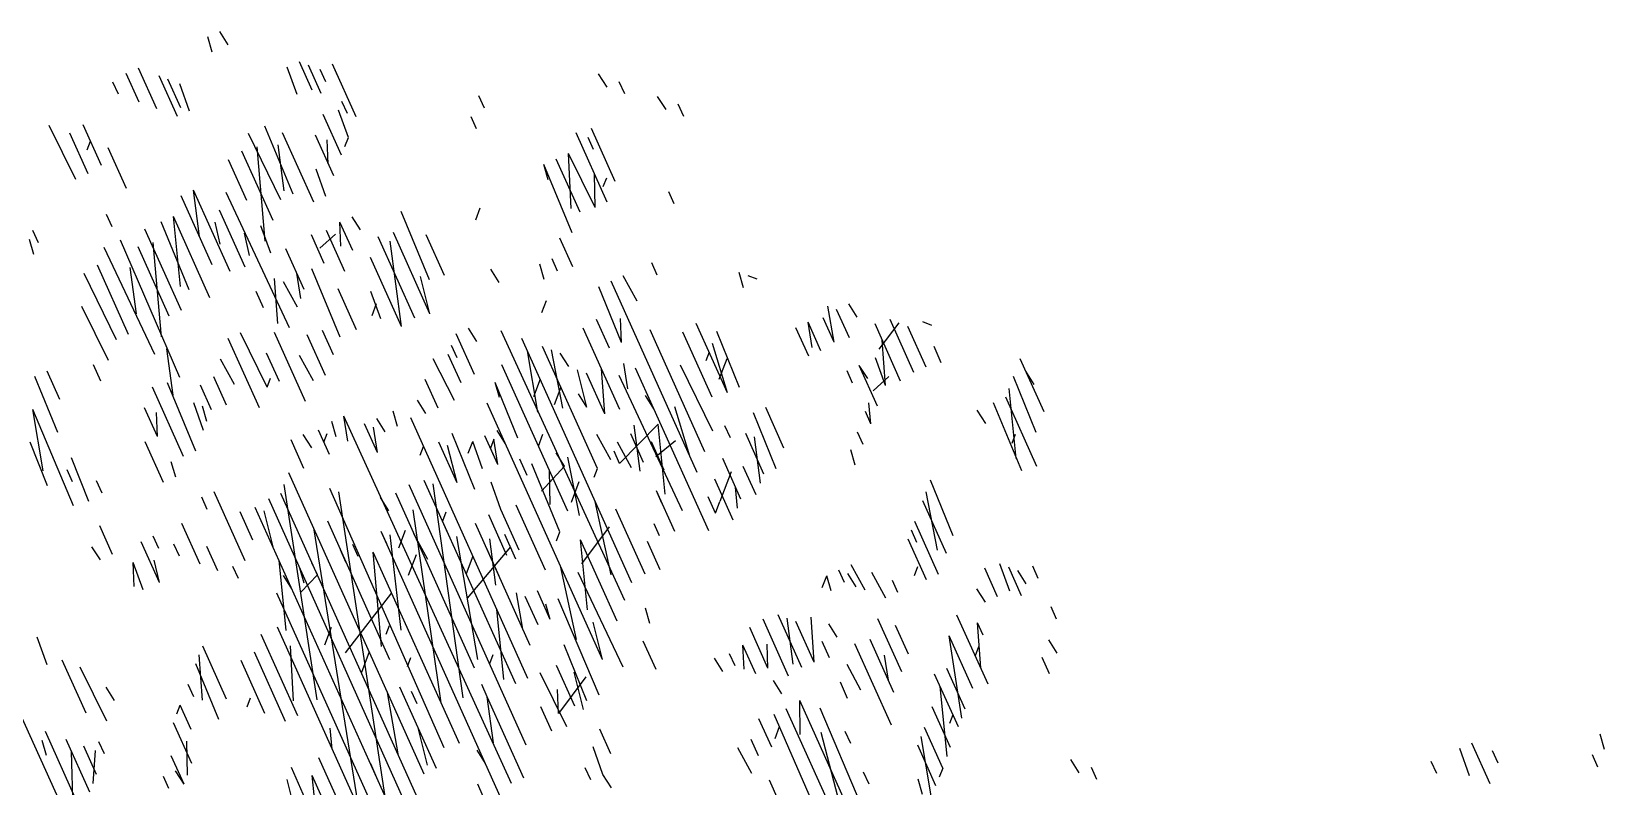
# Model space of a CAD drawing. Header units: metres. Extents: x 1851427 to 1852022, y 5183007 to 5183309.
# Drawn here: x 1851997.36 to 1852002.68, y 5183050.89 to 5183053.44 of the extents above; entities that cross this region are included whole.
import ezdxf

# ---------------------------------------------------------------- set-up
doc = ezdxf.new("R2010")
doc.units = ezdxf.units.M
doc.header["$LTSCALE"] = 2.5
doc.layers.add('FEUIL', color=7, linetype='CONTINUOUS')
doc.layers.add('TRONC', color=7, linetype='CONTINUOUS')
doc.layers.add('PRO_BAT', color=252, linetype='CONTINUOUS', lineweight=18)

# ---------------------------------------------------------------- blocks, each defined once
blk = doc.blocks.new('00_prunus')
at = {"layer": 'FEUIL', "color": 62, "linetype": 'Continuous'}
for p, q in [((-0.4123, 7.0762), (-0.397, 7.0914)), ((-0.3818, 7.0762), (-0.3615, 7.0914)), ((-0.3107, 7.0762), (-0.2954, 7.0914)), ((-0.2802, 7.0762), (-0.2599, 7.0914)), ((-0.3462, 6.939), (-0.2802, 7.005)), ((-0.3462, 6.9034), (-0.2599, 6.9898)), ((-0.2954, 6.9746), (-0.2802, 6.9898)), ((-0.1075, 6.9746), (-0.0922, 6.9898)), ((-0.4478, 6.939), (-0.4326, 6.9542)), ((-0.331, 6.8882), (-0.2599, 6.9542)), ((-0.2954, 6.873), (-0.2599, 6.9542)), ((-0.1075, 6.939), (-0.0922, 6.9542)), ((0.0805, 6.8882), (0.1465, 6.9542)), ((0.1313, 6.939), (0.1465, 6.9542)), ((-0.331, 6.939), (-0.331, 6.9238)), ((-0.331, 6.8882), (-0.3107, 6.939)), ((-0.3107, 6.873), (-0.2446, 6.939)), ((-0.3107, 6.8374), (-0.2294, 6.9238)), ((-0.2446, 6.9034), (-0.2294, 6.9238)), ((0.1465, 6.9034), (0.1821, 6.939)), ((0.1465, 6.9238), (0.1618, 6.939)), ((0.1618, 6.9034), (0.1973, 6.939)), ((0.1821, 6.8882), (0.2126, 6.9238)), ((0.3142, 6.9238), (0.3345, 6.939)), ((0.3345, 6.9034), (0.3497, 6.9238)), ((-1.1235, 6.8374), (-1.0574, 6.9034)), ((-0.905, 6.9034), (-0.8898, 6.9034)), ((0.0957, 6.8882), (0.111, 6.9034)), ((-1.1235, 6.8018), (-1.0574, 6.873)), ((-1.093, 6.873), (-1.0727, 6.8882)), ((-0.9406, 6.8526), (-0.9203, 6.873)), ((-0.9203, 6.8374), (-0.8695, 6.8882)), ((-0.905, 6.8222), (-0.839, 6.8882)), ((-0.8898, 6.8018), (-0.8187, 6.873)), ((-0.8542, 6.8882), (-0.839, 6.8374)), ((-0.7882, 6.873), (-0.7679, 6.8882)), ((-0.7882, 6.8374), (-0.7526, 6.873)), ((-0.7679, 6.8222), (-0.7374, 6.873)), ((-0.6155, 6.873), (-0.6002, 6.873)), ((-0.6002, 6.8526), (-0.585, 6.873)), ((0.0805, 6.8526), (0.111, 6.8882)), ((0.0805, 6.8222), (0.1313, 6.873)), ((-1.1082, 6.751), (-1.0574, 6.8526)), ((-0.8695, 6.7866), (-0.839, 6.8526)), ((-0.7679, 6.8222), (-0.7374, 6.8526)), ((0.0805, 6.8374), (0.0805, 6.8526)), ((-1.1438, 6.751), (-1.0574, 6.8374)), ((-1.1235, 6.7358), (-1.0422, 6.8222)), ((-0.8695, 6.7866), (-0.839, 6.8222)), ((-0.7526, 6.8018), (-0.7171, 6.8374)), ((-0.7374, 6.8018), (-0.7171, 6.8374)), ((-0.7374, 6.7866), (-0.7018, 6.8222)), ((-0.331, 6.7866), (-0.2954, 6.8222)), ((-0.1583, 6.8018), (-0.1583, 6.8222)), ((0.0805, 6.7866), (0.1313, 6.8374)), ((0.0957, 6.8018), (0.111, 6.8374)), ((0.0957, 6.7358), (0.1821, 6.8222)), ((0.1313, 6.7358), (0.2126, 6.8222)), ((0.3345, 6.8018), (0.365, 6.8374)), ((0.3497, 6.8018), (0.3853, 6.8374)), ((0.3497, 6.7866), (0.4005, 6.8374)), ((0.3853, 6.7866), (0.4361, 6.8374)), ((0.4158, 6.7866), (0.4513, 6.8222)), ((-1.0422, 6.7866), (-1.0219, 6.8018)), ((-0.8695, 6.8018), (-0.8542, 6.7714)), ((-0.8695, 6.751), (-0.8187, 6.8018)), ((-0.839, 6.7866), (-0.8187, 6.8018)), ((-0.4478, 6.7714), (-0.4123, 6.8018)), ((0.1465, 6.7358), (0.1821, 6.8018)), ((0.1465, 6.7206), (0.2329, 6.8018)), ((0.4513, 6.7866), (0.4666, 6.8018)), ((-1.093, 6.7866), (-1.093, 6.7714)), ((-0.8187, 6.7714), (-0.8034, 6.7866)), ((-0.651, 6.7002), (-0.585, 6.7714)), ((-0.6358, 6.5478), (-0.397, 6.7866)), ((-0.6358, 6.685), (-0.5494, 6.7714)), ((-0.4478, 6.7002), (-0.3818, 6.7714)), ((-0.3107, 6.7714), (-0.2954, 6.7866)), ((-0.2954, 6.751), (-0.2802, 6.7714)), ((-0.1227, 6.685), (-0.0414, 6.7714)), ((0.0805, 6.751), (0.111, 6.7866)), ((0.1465, 6.6494), (0.2126, 6.7866)), ((0.1465, 6.685), (0.2329, 6.7714)), ((-0.8695, 6.7206), (-0.8542, 6.751)), ((-0.6358, 6.685), (-0.585, 6.751)), ((-0.6155, 6.6698), (-0.5342, 6.751)), ((-0.143, 6.7002), (-0.0922, 6.751)), ((0.1973, 6.7002), (0.2481, 6.751)), ((-0.8695, 6.7206), (-0.8542, 6.7358)), ((-0.6358, 6.5834), (-0.4986, 6.7206)), ((-0.6155, 6.7358), (-0.6155, 6.7002)), ((-0.585, 6.7358), (-0.585, 6.7206)), ((-0.585, 6.7002), (-0.5647, 6.7206)), ((-0.4478, 6.7002), (-0.4326, 6.7358)), ((-0.4326, 6.685), (-0.397, 6.7206)), ((-0.3107, 6.7002), (-0.3107, 6.7206)), ((-0.143, 6.6342), (-0.0414, 6.7358)), ((-0.1227, 6.619), (-0.0211, 6.7206)), ((-0.1075, 6.5986), (-0.0414, 6.7206)), ((0.0094, 6.7206), (0.0297, 6.7358)), ((0.0094, 6.685), (0.0449, 6.7206)), ((0.0297, 6.685), (0.0449, 6.7206)), ((0.4361, 6.6698), (0.4869, 6.7206)), ((-0.8695, 6.685), (-0.8542, 6.7002)), ((-0.6358, 6.619), (-0.5494, 6.7002)), ((-0.4834, 6.5986), (-0.3818, 6.7002)), ((0.0094, 6.6494), (0.0602, 6.7002)), ((0.0449, 6.7002), (0.0602, 6.6698)), ((0.0602, 6.5326), (0.2329, 6.7002)), ((0.3853, 6.6494), (0.4361, 6.7002)), ((0.4513, 6.6494), (0.5021, 6.7002)), ((0.4666, 6.685), (0.4666, 6.7002)), ((0.4666, 6.6342), (0.5377, 6.7002)), ((-2.1598, 6.6494), (-2.1446, 6.6698)), ((-1.0574, 6.5986), (-0.9914, 6.6698)), ((-0.8695, 6.6494), (-0.8542, 6.6698)), ((-0.7526, 6.6342), (-0.7018, 6.685)), ((-0.7526, 6.5986), (-0.6866, 6.6698)), ((-0.6866, 6.4666), (-0.4834, 6.6698)), ((-0.4834, 6.6342), (-0.4631, 6.6698)), ((-0.143, 6.6342), (-0.1075, 6.685)), ((-0.1075, 6.5986), (-0.0211, 6.685)), ((0.0449, 6.6494), (0.0805, 6.685)), ((0.0449, 6.6494), (0.0805, 6.685)), ((0.1313, 6.6342), (0.1618, 6.6698)), ((0.1618, 6.5986), (0.2329, 6.6698)), ((0.1821, 6.5834), (0.2837, 6.685)), ((0.2126, 6.5834), (0.2989, 6.6698)), ((0.2481, 6.619), (0.2837, 6.685)), ((-1.0422, 6.5682), (-0.9914, 6.6494)), ((-0.6358, 6.4818), (-0.4631, 6.6494)), ((-0.6002, 6.3446), (-0.2954, 6.6494)), ((-0.6002, 6.3142), (-0.2599, 6.6494)), ((-0.4834, 6.497), (-0.331, 6.6494)), ((-0.4631, 6.5834), (-0.4326, 6.6494)), ((-0.397, 6.5682), (-0.3462, 6.6494)), ((-0.3818, 6.6342), (-0.3615, 6.6494)), ((0.0602, 6.5986), (0.111, 6.6494)), ((0.1618, 6.619), (0.1821, 6.6494)), ((0.2126, 6.619), (0.2329, 6.6494)), ((-2.1598, 6.619), (-2.1446, 6.6342)), ((-1.0574, 6.5682), (-0.9914, 6.6342)), ((-0.7374, 6.5682), (-0.7018, 6.6342)), ((-0.7374, 6.5834), (-0.6866, 6.6342)), ((-0.6663, 6.619), (-0.651, 6.6342)), ((-0.6155, 6.5682), (-0.5647, 6.6342)), ((-0.4631, 6.5834), (-0.4123, 6.6342)), ((-0.4326, 6.5834), (-0.397, 6.6342)), ((-0.3615, 6.5478), (-0.3107, 6.6342)), ((-0.2446, 6.5682), (-0.1938, 6.619)), ((-0.2294, 6.619), (-0.2091, 6.6342)), ((-0.0719, 6.5986), (-0.0414, 6.6342)), ((-0.0567, 6.5986), (-0.0567, 6.619)), ((-0.0414, 6.5682), (0.0094, 6.619)), ((-0.0211, 6.5478), (0.0602, 6.6342)), ((0.0602, 6.5834), (0.0805, 6.619)), ((0.1973, 6.5326), (0.2989, 6.6342)), ((0.2329, 6.5326), (0.3142, 6.619)), ((0.2481, 6.5326), (0.2989, 6.6342)), ((-1.2098, 6.5834), (-1.1946, 6.5986)), ((-1.0574, 6.5326), (-0.9914, 6.5986)), ((-0.6002, 6.497), (-0.5494, 6.5986)), ((-0.5494, 6.5986), (-0.5139, 6.5174)), ((-0.4631, 6.4158), (-0.2802, 6.5986)), ((-0.4326, 6.5834), (-0.4123, 6.5986)), ((-0.3818, 6.5986), (-0.3818, 6.5682)), ((-0.3462, 6.5986), (-0.3462, 6.5682)), ((-0.2091, 6.5834), (-0.1938, 6.5986)), ((0.0602, 6.5682), (0.0957, 6.5986)), ((0.0805, 6.5326), (0.111, 6.5986)), ((0.2329, 6.497), (0.3345, 6.5986)), ((-2.0074, 6.5682), (-1.9922, 6.5834)), ((-2.0074, 6.5326), (-1.9566, 6.5834)), ((-1.9718, 6.5326), (-1.9414, 6.5682)), ((-1.1946, 6.5478), (-1.159, 6.5834)), ((-1.1946, 6.5682), (-1.1743, 6.5834)), ((-1.1743, 6.5478), (-1.1438, 6.5834)), ((-1.159, 6.5326), (-1.1235, 6.5682)), ((-1.159, 6.5326), (-1.1235, 6.5682)), ((-1.0422, 6.5174), (-0.9914, 6.5682)), ((-1.0066, 6.5682), (-0.9914, 6.5834)), ((-0.7374, 6.5478), (-0.7018, 6.5834)), ((-0.7171, 6.5326), (-0.6663, 6.5834)), ((-0.6866, 6.5682), (-0.6866, 6.5174)), ((-0.585, 6.5834), (-0.5647, 6.5478)), ((-0.5494, 6.5174), (-0.5139, 6.5834)), ((-0.5494, 6.5326), (-0.5139, 6.5682)), ((-0.3462, 6.497), (-0.2802, 6.5682)), ((-0.2294, 6.5478), (-0.1938, 6.5834)), ((-0.2294, 6.5174), (-0.1735, 6.5682)), ((0.111, 6.5478), (0.1313, 6.5682)), ((0.1973, 6.3954), (0.365, 6.5682)), ((0.2481, 6.4462), (0.3142, 6.5834)), ((0.2481, 6.4818), (0.3345, 6.5682)), ((-1.2606, 6.5326), (-1.2454, 6.5478)), ((-0.7171, 6.5174), (-0.7018, 6.5478)), ((-0.7171, 6.497), (-0.6663, 6.5478)), ((-0.5342, 6.5174), (-0.4986, 6.5478)), ((-0.4986, 6.5174), (-0.4631, 6.5478)), ((-0.0211, 6.5174), (0.0094, 6.5478)), ((0.2481, 6.4158), (0.3853, 6.5478)), ((-1.921, 6.5174), (-1.9058, 6.5326)), ((-1.1438, 6.5174), (-1.1235, 6.5326)), ((-1.0219, 6.5174), (-1.0219, 6.5326)), ((-0.6866, 6.497), (-0.6866, 6.5174)), ((-0.6866, 6.497), (-0.6663, 6.5174)), ((-0.6002, 6.2126), (-0.2802, 6.5326)), ((-0.5139, 6.5174), (-0.4986, 6.5326)), ((-0.3818, 6.497), (-0.3818, 6.5174)), ((-0.2091, 6.497), (-0.1735, 6.5326)), ((-0.0211, 6.4818), (0.0297, 6.5326)), ((-0.0059, 6.431), (0.0805, 6.5174)), ((0.2989, 6.4666), (0.3345, 6.5326)), ((0.2989, 6.431), (0.3853, 6.5174)), ((0.4869, 6.5174), (0.5021, 6.5326)), ((0.4869, 6.497), (0.5021, 6.5174)), ((-1.281, 6.4818), (-1.2606, 6.497)), ((-1.0066, 6.4818), (-0.9914, 6.497)), ((-0.9914, 6.4666), (-0.9558, 6.497)), ((-0.9558, 6.4666), (-0.9203, 6.497)), ((-0.6358, 6.4462), (-0.585, 6.497)), ((-0.4834, 6.4818), (-0.4834, 6.497)), ((-0.4834, 6.4158), (-0.4326, 6.497)), ((-0.1938, 6.4818), (-0.1735, 6.497)), ((-0.0059, 6.4666), (0.0297, 6.497)), ((0.0602, 6.431), (0.1313, 6.497)), ((0.3142, 6.4158), (0.4005, 6.497)), ((-1.281, 6.4462), (-1.2606, 6.4666)), ((-1.1946, 6.3954), (-1.1082, 6.4818)), ((-1.1743, 6.4158), (-1.1438, 6.4818)), ((-1.159, 6.4666), (-1.1438, 6.4818)), ((-0.9406, 6.4666), (-0.9203, 6.4818)), ((-0.9203, 6.4666), (-0.905, 6.4818)), ((-0.905, 6.4462), (-0.8898, 6.4666)), ((-0.8898, 6.4462), (-0.8898, 6.4666)), ((-0.4986, 6.1414), (-0.1735, 6.4666)), ((-0.4631, 6.4666), (-0.4631, 6.431)), ((-0.4631, 6.3802), (-0.3818, 6.4666)), ((-0.4326, 6.4818), (-0.4123, 6.431)), ((-0.4326, 6.4158), (-0.4123, 6.4666)), ((-0.3818, 6.4462), (-0.3615, 6.4666)), ((-0.331, 6.4462), (-0.3107, 6.4818)), ((-0.331, 6.4462), (-0.2954, 6.4818)), ((-0.3107, 6.4818), (-0.3107, 6.4666)), ((-0.3107, 6.431), (-0.2802, 6.4666)), ((-0.3107, 6.3954), (-0.2446, 6.4666)), ((-0.2802, 6.4462), (-0.2802, 6.4666)), ((-0.1583, 6.4462), (-0.143, 6.4666)), ((0.0449, 6.4462), (0.0805, 6.4818)), ((0.0602, 6.3954), (0.1465, 6.4818)), ((-1.1743, 6.3294), (-1.1082, 6.4462)), ((-1.1743, 6.3802), (-1.1082, 6.4462)), ((-1.159, 6.4462), (-1.159, 6.431)), ((-0.6155, 6.431), (-0.6002, 6.4462)), ((-0.6155, 6.365), (-0.5342, 6.4462)), ((-0.5647, 6.3446), (-0.4986, 6.4462)), ((-0.2802, 6.3954), (-0.2446, 6.4462)), ((-0.2802, 6.3954), (-0.2294, 6.4462)), ((-0.143, 6.431), (-0.1227, 6.4462)), ((0.0602, 6.431), (0.0602, 6.4462)), ((0.111, 6.4158), (0.1465, 6.4462)), ((0.3142, 6.3802), (0.3853, 6.4462)), ((-1.0574, 6.3954), (-1.0219, 6.431)), ((-1.0574, 6.365), (-0.9914, 6.431)), ((-0.585, 6.3954), (-0.5647, 6.4158)), ((-0.5342, 5.9738), (-0.0719, 6.431)), ((-0.5342, 6.4158), (-0.5139, 6.3446)), ((-0.2091, 6.4158), (-0.2091, 6.431)), ((-0.143, 6.3954), (-0.1227, 6.431)), ((-0.143, 6.3954), (-0.1075, 6.431)), ((-0.0922, 6.3954), (-0.0719, 6.431)), ((-0.0719, 6.3954), (-0.0567, 6.4158)), ((0.111, 6.3802), (0.1465, 6.4158)), ((0.1973, 6.365), (0.2329, 6.431)), ((-1.1743, 6.3446), (-1.1235, 6.3954)), ((-1.0574, 6.3294), (-0.9914, 6.3954)), ((-0.9406, 6.3802), (-0.9203, 6.3954)), ((-0.9203, 6.3294), (-0.8898, 6.3954)), ((-0.4631, 6.3142), (-0.3818, 6.3954)), ((-0.0719, 6.365), (-0.0414, 6.3954)), ((-0.0567, 6.3802), (-0.0567, 6.3954)), ((0.1313, 6.365), (0.1618, 6.3954)), ((-1.1743, 6.3142), (-1.1082, 6.3802)), ((-1.1743, 6.2634), (-1.1235, 6.365)), ((-1.0727, 6.2786), (-0.9711, 6.3802)), ((-1.0422, 6.3446), (-1.0219, 6.3802)), ((-0.9406, 6.3446), (-0.9203, 6.365)), ((-0.9203, 6.3294), (-0.8695, 6.3802)), ((-0.905, 6.3142), (-0.839, 6.3802)), ((-0.8898, 6.3142), (-0.8542, 6.3802)), ((-0.8898, 6.2938), (-0.8187, 6.365)), ((-0.6002, 6.2786), (-0.4986, 6.3802)), ((-0.5494, 6.2786), (-0.4986, 6.3802)), ((-0.5342, 6.0398), (-0.2091, 6.365)), ((-0.4834, 6.1262), (-0.2294, 6.3802)), ((-0.4631, 6.365), (-0.4631, 6.3802)), ((-0.4123, 6.0754), (-0.2446, 6.3802)), ((-0.4123, 6.3294), (-0.3615, 6.3802)), ((-0.397, 6.3142), (-0.3462, 6.365)), ((-0.0414, 6.365), (-0.0211, 6.3802)), ((-0.0414, 6.3294), (-0.0059, 6.365)), ((0.1313, 6.2938), (0.2126, 6.3802)), ((0.1313, 6.3446), (0.1465, 6.365)), ((0.1313, 6.3294), (0.1618, 6.365)), ((0.1465, 6.2786), (0.2329, 6.365)), ((0.3142, 6.3446), (0.3345, 6.365)), ((-1.0066, 6.3142), (-0.9711, 6.3446)), ((-0.8542, 6.2938), (-0.8034, 6.3446)), ((-0.4834, 6.1922), (-0.331, 6.3446)), ((-0.4123, 6.3142), (-0.3818, 6.3446)), ((-0.4123, 6.1262), (-0.1938, 6.3446)), ((-0.2802, 6.3446), (-0.2802, 6.3294)), ((-1.413, 6.3142), (-1.3978, 6.3294)), ((-1.3826, 6.3142), (-1.3622, 6.3294)), ((-1.1743, 6.2786), (-1.1235, 6.3294)), ((-1.159, 6.3294), (-1.159, 6.3142)), ((-0.9914, 6.2938), (-0.9711, 6.3142)), ((-0.8542, 6.2938), (-0.839, 6.3294)), ((-0.839, 6.2786), (-0.8034, 6.3142)), ((-0.8187, 6.2786), (-0.8034, 6.3142)), ((-0.6358, 6.2126), (-0.5139, 6.3294)), ((-0.5494, 6.2278), (-0.4834, 6.3294)), ((-0.4123, 6.1414), (-0.3107, 6.3142)), ((-0.4123, 5.989), (-0.0922, 6.3142)), ((-0.397, 6.3294), (-0.3615, 6.2278)), ((-0.397, 6.2634), (-0.3615, 6.3294)), ((-0.397, 5.8011), (-0.1075, 6.3142)), ((-0.397, 5.9382), (-0.0211, 6.3142)), ((-0.3818, 6.0551), (-0.2294, 6.3294)), ((-0.1938, 6.3142), (-0.1735, 6.3294)), ((0.1973, 6.2938), (0.2126, 6.3294)), ((0.1973, 6.2938), (0.2329, 6.3294)), ((0.3497, 6.243), (0.4158, 6.3142)), ((0.365, 6.2938), (0.4005, 6.3294)), ((-1.1743, 6.243), (-1.1235, 6.2938)), ((-0.8034, 6.2786), (-0.7882, 6.2938)), ((-0.3462, 6.2938), (-0.3462, 6.2634)), ((-0.2294, 6.2938), (-0.2294, 6.2634)), ((-0.1938, 5.989), (-0.0211, 6.2938)), ((-1.1743, 6.1922), (-1.1235, 6.2786)), ((-1.1743, 6.2126), (-1.1235, 6.2634)), ((-1.0727, 6.1414), (-0.9558, 6.2634)), ((-1.0574, 6.1262), (-0.9203, 6.2634)), ((-0.9406, 6.2126), (-0.9203, 6.2634)), ((-0.7882, 6.2634), (-0.7679, 6.2786)), ((-0.651, 5.6487), (-0.0211, 6.2786)), ((-0.6155, 6.1567), (-0.4986, 6.2786)), ((-0.6002, 6.2126), (-0.5647, 6.2634)), ((-0.5494, 5.923), (-0.1938, 6.2786)), ((-0.5342, 5.735), (-0.0059, 6.2634)), ((-0.4986, 6.243), (-0.4631, 6.2786)), ((-0.4986, 6.243), (-0.4834, 6.2634)), ((-0.4834, 6.2278), (-0.4478, 6.2634)), ((-0.4631, 6.2126), (-0.4326, 6.2634)), ((-0.2802, 6.1414), (-0.2091, 6.2786)), ((-0.2802, 6.0906), (-0.1075, 6.2634)), ((-0.2599, 6.2634), (-0.2599, 6.2278)), ((0.1465, 6.243), (0.1618, 6.2634)), ((0.1618, 6.2278), (0.2126, 6.2786)), ((0.2837, 6.1414), (0.4005, 6.2634)), ((0.3497, 6.177), (0.4005, 6.2634)), ((-1.1743, 6.243), (-1.1743, 6.2278)), ((-1.0422, 6.1059), (-0.905, 6.243)), ((-1.0219, 6.2278), (-1.0066, 6.243)), ((-0.4326, 6.0043), (-0.1938, 6.243)), ((-0.4123, 5.8214), (0.0094, 6.243)), ((-0.3462, 5.8011), (-0.0922, 6.243)), ((-0.2599, 6.1059), (-0.1938, 6.243)), ((-0.0414, 6.1922), (-0.0059, 6.243)), ((-0.0059, 6.1567), (0.0805, 6.243)), ((-1.159, 6.1922), (-1.1438, 6.2126)), ((-1.1082, 6.0043), (-0.8898, 6.2278)), ((-1.0574, 6.1059), (-0.9711, 6.2278)), ((-0.905, 6.1922), (-0.905, 6.2126)), ((-0.905, 6.177), (-0.8695, 6.2126)), ((-0.6002, 6.1414), (-0.5342, 6.2126)), ((-0.4631, 6.1262), (-0.4123, 6.2278)), ((-0.0059, 6.1922), (0.0297, 6.2278)), ((0.0805, 6.2126), (0.0957, 6.2278)), ((0.2634, 6.1567), (0.3142, 6.2126)), ((0.3345, 6.1567), (0.3853, 6.2126)), ((-1.0727, 6.177), (-1.0574, 6.1922)), ((-0.2446, 6.1922), (-0.2091, 6.0754)), ((0.2481, 6.177), (0.2634, 6.1922)), ((0.2989, 6.177), (0.3142, 6.1922)), ((-0.8898, 6.1567), (-0.8695, 6.177)), ((-0.8898, 6.1262), (-0.8542, 6.1567)), ((-0.6002, 6.1262), (-0.5647, 6.177)), ((-0.585, 6.177), (-0.5647, 6.1059)), ((-0.585, 6.1262), (-0.5342, 6.177)), ((-0.585, 6.0906), (-0.5139, 6.1567)), ((-0.4326, 6.1567), (-0.4326, 6.1414)), ((-0.1227, 6.177), (-0.1075, 6.1414)), ((-0.1075, 6.0754), (-0.0567, 6.177)), ((0.0297, 6.1262), (0.0602, 6.1567)), ((0.0602, 6.1262), (0.111, 6.177)), ((-0.5647, 6.1059), (-0.5494, 6.1414)), ((-0.2599, 6.1414), (-0.2599, 6.1262)), ((-0.0059, 6.1262), (0.0094, 6.1414)), ((0.0957, 6.1262), (0.111, 6.1414)), ((0.1313, 6.1262), (0.1465, 6.1414)), ((-0.9914, 6.0551), (-0.9203, 6.1262)), ((-0.6663, 6.0754), (-0.6358, 6.1059)), ((-0.5647, 6.0754), (-0.5342, 6.1059)), ((-0.397, 5.8011), (-0.0719, 6.1262)), ((-0.3107, 6.0906), (-0.3107, 6.1059)), ((-0.1735, 6.1059), (-0.1735, 6.0754)), ((0.111, 6.0754), (0.1618, 6.1262)), ((0.111, 6.0754), (0.1313, 6.1059)), ((0.1973, 6.0906), (0.2329, 6.1262)), ((-0.5494, 5.989), (-0.4478, 6.0906)), ((-0.4834, 6.0246), (-0.4478, 6.0906)), ((-0.2446, 6.0906), (-0.2446, 6.0551)), ((0.1313, 6.0551), (0.1618, 6.0906)), ((0.1465, 6.0551), (0.1618, 6.0906)), ((0.2126, 6.0754), (0.2329, 6.0906)), ((-0.6663, 6.0398), (-0.6358, 6.0754)), ((-0.651, 5.5166), (-0.0922, 6.0754)), ((-0.4123, 5.9535), (-0.3107, 6.0551)), ((-0.3462, 6.0398), (-0.331, 6.0551)), ((-0.1735, 5.9535), (-0.0719, 6.0551)), ((-0.1583, 5.9738), (-0.1227, 6.0551)), ((-0.651, 6.0246), (-0.6358, 6.0398)), ((-0.3462, 5.9535), (-0.2954, 6.0398)), ((-0.397, 5.9535), (-0.3615, 6.0043)), ((-0.1583, 5.9382), (-0.0719, 6.0246)), ((-0.1227, 5.9382), (-0.0567, 6.0043)), ((-0.0567, 5.9382), (0.0094, 6.0043)), ((-0.0211, 5.923), (0.0094, 5.989)), ((-0.2446, 5.923), (-0.2294, 5.9535)), ((-0.0922, 5.9382), (-0.0922, 5.9535)), ((-0.0567, 5.9027), (0.0094, 5.9738)), ((-0.0059, 5.923), (0.0094, 5.9382)), ((-0.5494, 5.5826), (-0.2294, 5.9027)), ((-0.0211, 5.8722), (0.0094, 5.9027)), ((0.0094, 5.8874), (0.0094, 5.9027)), ((0.111, 5.8366), (0.1821, 5.9027)), ((0.1465, 5.8366), (0.2126, 5.9027)), ((0.2329, 5.8874), (0.2634, 5.923)), ((0.111, 5.8722), (0.1313, 5.8874)), ((-0.4326, 5.669), (-0.2294, 5.8722)), ((-0.4123, 5.6487), (-0.1938, 5.8722)), ((-0.2802, 5.7706), (-0.2294, 5.8722)), ((-0.2294, 5.8011), (-0.1938, 5.8519)), ((-0.0414, 5.8214), (0.0094, 5.8722)), ((-0.0414, 5.8011), (-0.0211, 5.8519)), ((-0.0414, 5.7858), (-0.0059, 5.8214)), ((0.0957, 5.7858), (0.111, 5.8011)), ((0.1313, 5.6842), (0.2481, 5.8011)), ((-0.0211, 5.7706), (-0.0059, 5.7858)), ((0.0957, 5.735), (0.111, 5.7858)), ((0.0957, 5.7503), (0.1313, 5.7858)), ((0.0957, 5.7198), (0.1618, 5.7858)), ((0.111, 5.6995), (0.1973, 5.7858)), ((0.111, 5.6842), (0.1465, 5.7706)), ((0.1821, 5.7503), (0.1973, 5.7706))]:
    blk.add_line(p, q, dxfattribs=at)
at = {"layer": 'TRONC', "color": 39, "linetype": 'Continuous'}
for p, q in [((-0.4631, 6.8222), (-0.4478, 6.8374)), ((-0.4986, 6.7206), (-0.4834, 6.7358)), ((-0.2294, 6.7206), (-0.2091, 6.7358)), ((-0.5342, 6.619), (-0.5139, 6.6342)), ((0.3853, 6.5834), (0.4005, 6.5986)), ((-0.585, 6.5326), (-0.5494, 6.5682)), ((-0.2954, 6.5478), (-0.2802, 6.5682)), ((-0.6002, 6.4818), (-0.585, 6.497)), ((-0.4326, 6.4818), (-0.4123, 6.497)), ((-0.331, 6.4818), (-0.3107, 6.497)), ((-0.331, 6.4462), (-0.3107, 6.4666)), ((-0.6155, 6.431), (-0.6002, 6.4462)), ((-0.6358, 6.3802), (-0.6002, 6.4158)), ((-0.3615, 6.3802), (-0.331, 6.4158)), ((-0.3818, 6.3294), (-0.3462, 6.365)), ((-0.651, 6.2938), (-0.6358, 6.3142)), ((-0.397, 6.2786), (-0.3615, 6.3142)), ((-0.2954, 6.3142), (-0.2802, 6.3294)), ((-0.2802, 6.2634), (-0.2446, 6.2938)), ((-0.8898, 6.2634), (-0.8695, 6.2786)), ((-0.6866, 6.2278), (-0.651, 6.2634)), ((-0.2091, 6.2634), (-0.1938, 6.2786)), ((-0.1735, 6.2278), (-0.1583, 6.243)), ((-0.1583, 6.2126), (-0.143, 6.2278)), ((-0.1227, 6.177), (-0.1075, 6.1922)), ((-0.1075, 6.1567), (-0.0922, 6.177)), ((-0.0922, 6.1414), (-0.0719, 6.1567)), ((-0.4478, 6.0906), (-0.4326, 6.1059)), ((-0.6866, 6.0246), (-0.6663, 6.0398)), ((-0.4834, 5.989), (-0.4631, 6.0043)), ((-0.4986, 5.9382), (-0.4834, 5.9535)), ((-0.331, 5.9027), (-0.3107, 5.923)), ((-0.0414, 5.7858), (-0.0211, 5.8011))]:
    blk.add_line(p, q, dxfattribs=at)

msp = doc.modelspace()

# ---------------------------------------------------------------- block references
at = {"layer": 'PRO_BAT', "xscale": -2.100000000007398, "yscale": 2.099999999994905, "zscale": 2.1, "rotation": 339.22055588187}
msp.add_blockref('00_prunus', (1851993.4859, 5183039.5687), dxfattribs=at)

doc.saveas('drawing.dxf')
